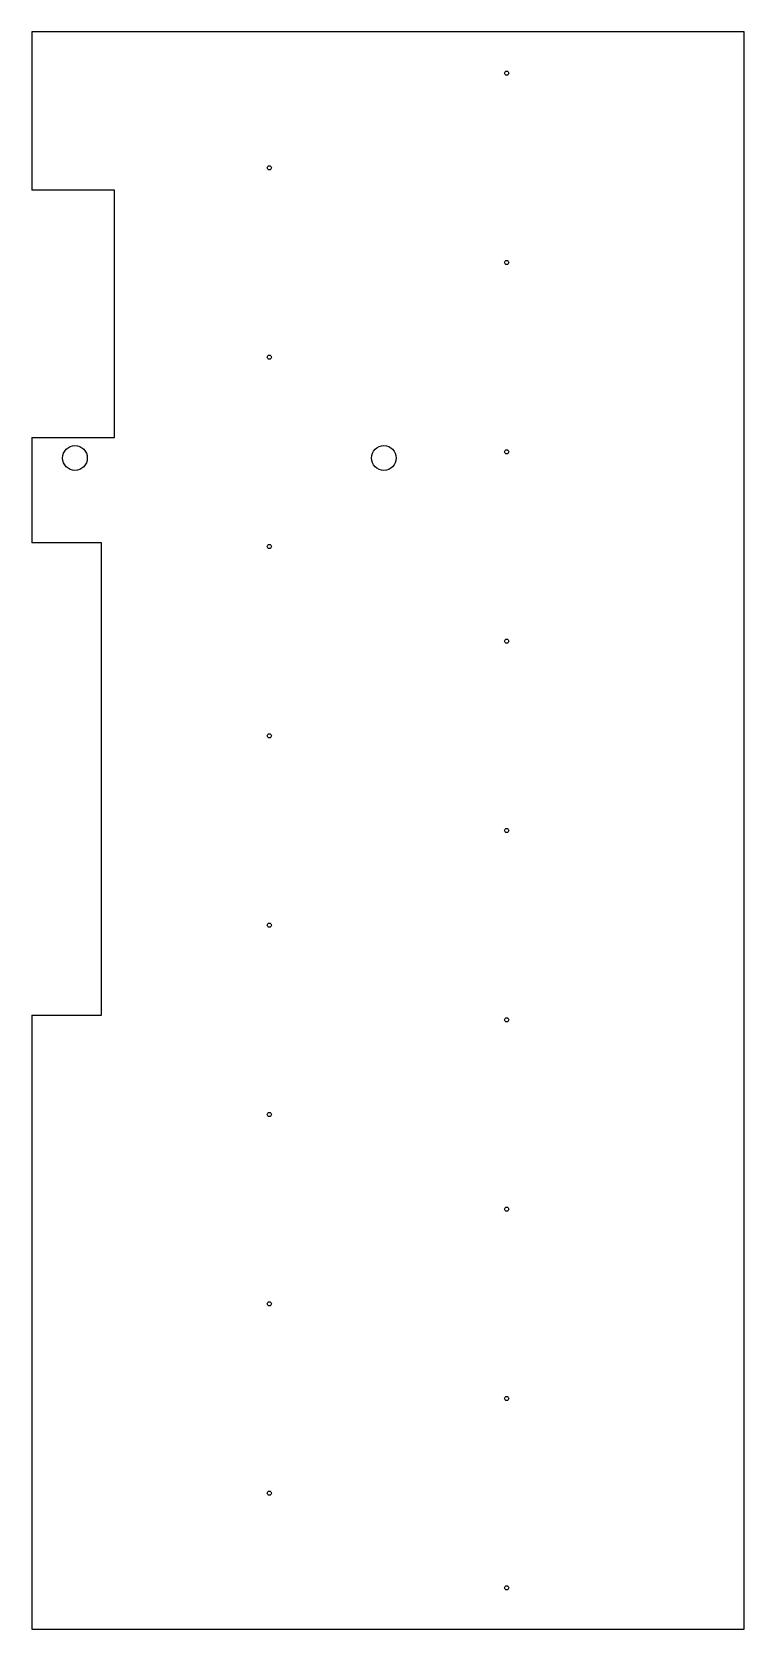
# Model space of a CAD drawing. Header units: millimetres. Extents: x -292 to 572, y -861 to 1077.
import ezdxf

# ---------------------------------------------------------------- set-up
doc = ezdxf.new("R2010")
doc.units = ezdxf.units.MM

msp = doc.modelspace()

# ---------------------------------------------------------------- linework, layer by layer
at = {"color": 7, "linetype": 'Continuous', "lineweight": 25}
for p, q in [((571.7, 1076.95), (-292.3, 1076.95)), ((-292.3, 1076.95), (-292.3, 884.95)), ((571.7, -861.05), (571.7, 1076.95)), ((-192.3, 884.95), (-292.3, 884.95)), ((-192.3, 584.95), (-192.3, 884.95)), ((-292.3, 584.95), (-192.3, 584.95)), ((-292.3, 584.95), (-292.3, 456.95)), ((-208.1, 456.95), (-292.3, 456.95)), ((-208.1, -116.05), (-208.1, 456.95)), ((-292.3, -116.05), (-208.1, -116.05)), ((-292.3, -116.05), (-292.3, -861.05)), ((-292.3, -861.05), (571.7, -861.05))]:
    msp.add_line(p, q, dxfattribs=at)
for centre, radius in [((283.7, 1026.95), 2.5), ((-4.3, 912.075), 2.5), ((283.7, 797.2), 2.5), ((-4.3, 682.325), 2.5), ((-240.1, 559.95), 15), ((134.7, 559.95), 15), ((283.7, 567.45), 2.5), ((-4.3, 452.575), 2.5), ((283.7, 337.7), 2.5), ((-4.3, 222.825), 2.5), ((283.7, 107.95), 2.5), ((-4.3, -6.925), 2.5), ((283.7, -121.8), 2.5), ((-4.3, -236.675), 2.5), ((283.7, -351.55), 2.5), ((-4.3, -466.425), 2.5), ((283.7, -581.3), 2.5), ((-4.3, -696.175), 2.5), ((283.7, -811.05), 2.5)]:
    msp.add_circle(centre, radius, dxfattribs=at)

doc.saveas('drawing.dxf')
